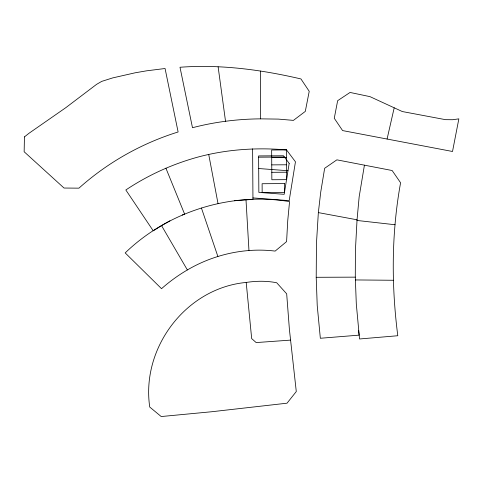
<?xml version="1.0" encoding="UTF-8"?>
<svg xmlns="http://www.w3.org/2000/svg" width="483" height="483" viewBox="0 0 483 483"><rect width="100%" height="100%" fill="white"/><g stroke="black" fill="none" stroke-linecap="round" stroke-linejoin="round"><path stroke-width="0.72" d="M260.566 118.86L278.347 119.102L293.429 120.376L305.298 111.398L309.223 91.323L300.951 78.946C261.412 69.721 220.64 64.239 179.996 67.258L192.488 127.723C214.675 121.921 237.636 119.029 260.566 118.86L260.621 71.067M355.289 277.145L355.41 250.321L357.046 219.801L318.351 212.605L320.73 192.083L324.654 168.289L336.88 159.843L392.142 170.523L400.588 182.773C391.423 233.168 391.278 285 397.793 335.733L359.545 338.975L356.303 303.94L355.289 277.145L316.208 277.296L316.45 243.535L318.351 212.605M364.424 165.168L359.159 196.816L356.985 220.459L395.052 224.74M387.082 139.026L394.194 107.8L369.984 96.642L350.054 92.452L337.653 100.687L334.266 118.269L342.592 130.579L452.517 151.487L458.85 118.86L452.631 119.724L445.495 119.663L402.309 111.543L394.194 107.8M187.368 269.949C213.528 254.583 244.935 247.381 275.135 251.094L286.588 241.603L287.747 220.55L289.565 201.604C230.699 191.89 168.09 211.445 125.182 252.905L161.527 288.683C169.503 281.613 178.167 275.322 187.368 269.949L161.557 225.633L153.226 230.808L125.834 189.976C148.009 175.16 172.534 164.009 198.253 156.987C226.992 149.301 256.938 147.387 286.528 149.911L295.451 161.805L289.184 200.65L252.941 197.915M161.557 225.633L169.913 220.846M182.254 215.013L184.603 214.096L165.898 168.175M246.197 282.44C186.082 287.983 140.927 347.845 149.748 407.054L161.201 416.545L211.578 411.757L287.035 403.19L296.284 391.532L289.414 329.551L286.679 293.827L276.717 282.766C266.646 280.756 256.316 280.895 246.197 282.44L251.673 338.589L256.165 342.574L290.603 340.11M234.509 200.741L252.953 199.37L252.621 148.842M258.628 157.18L284.421 157.017M271.706 157.44L286.576 157.343M271.754 164.878L286.624 164.781M271.802 172.31L286.673 172.214M355.41 279.941L393.391 280.267M258.701 168.525L287.983 170.734M201.441 208.058L217.887 256.503M208.722 154.463L218.032 203.627M218.123 66.817L225.531 121.299M358.591 330.68L359.098 335.142L320.344 338.263L317.222 305.516L316.208 277.296M245.992 199.666L248.962 250.466M24.446 136.882L24.15 151.753L64.034 188.038L78.934 188.159C107.534 162.56 141.477 143.385 178.118 131.98L165.065 68.508L146.536 70.832L135.174 72.794L112.69 77.908L101.714 81.386L96.57 84.362L65.76 107.709L29.058 133.23L24.446 136.882M289.178 163.357L284.179 194.311L258.852 192.397L258.616 155.931L283.485 155.768L289.178 163.357M286.528 149.911L271.657 150.008L271.851 179.748L286.721 179.652L286.528 149.911M284.415 183.582L262.112 183.727L262.166 192.645L284.475 192.506L284.415 183.582"/></g></svg>
